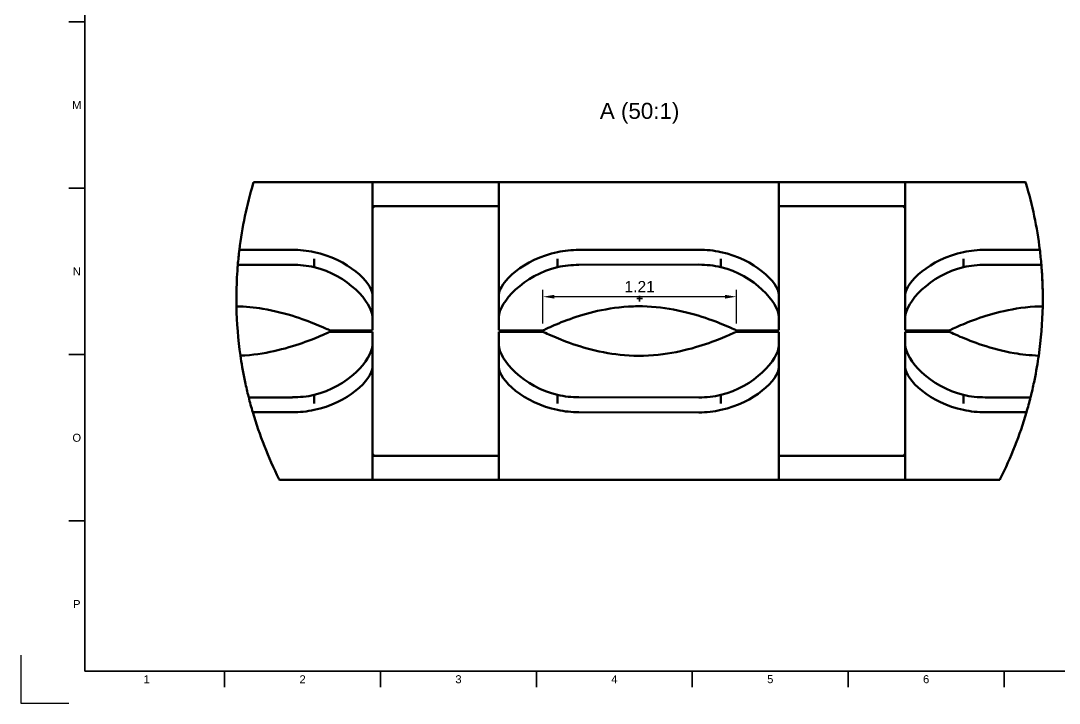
# Model space of a CAD drawing. Header units: millimetres. Extents: x 0 to 1189, y 0 to 841.
# Drawn here: x 0 to 324.5, y 0 to 213.1 of the extents above; entities that cross this region are included whole.
import ezdxf
from ezdxf.enums import TextEntityAlignment as Align

# ---------------------------------------------------------------- set-up
doc = ezdxf.new("R2010")
doc.units = ezdxf.units.MM
doc.header["$LTSCALE"] = 0.75
doc.linetypes.add('CENTER2', pattern=[28.575, 19.05, -3.175, 3.175, -3.175])
for name, color, linetype, lineweight in [('BORDER', 7, 'Continuous', 35), ('FD_Dimensions', 7, 'Continuous', 35), ('Smart Centers', 7, 'CENTER2', 35), ('View Labels', 7, 'Continuous', 35), ('Visible', 7, 'Continuous', 70)]:
    doc.layers.add(name, color=color, linetype=linetype, lineweight=lineweight)
doc.styles.add('FusionTitle', font='Arial.ttf')
doc.styles.get("Standard").update_dxf_attribs({"font": 'Arial.ttf'})
doc.dimstyles.new('Dim-ISO-25', dxfattribs={"dimtxt": 3.5, "dimasz": 3.5, "dimexe": 2.1, "dimexo": 2.1, "dimgap": 1.4, "dimtad": 1, "dimzin": 12, "dimdsep": 46, "dimtxsty": 'Standard', "dimcen": 0, "dimazin": 3, "dimtp": 0.1, "dimtm": 0.1, "dimtfac": 0.714286, "dimtmove": 0, "dimatfit": 3, "dimfxl": 1, "dimtzin": 12, "dimarcsym": 0})

# ---------------------------------------------------------------- blocks, each defined once
blk = doc.blocks.new('ISO_A0_SHEET')
at = {"layer": 'BORDER'}
for p, q in [((20, 831), (20, 10)), ((15, 212.75), (20, 212.75)), ((15, 160.8125), (20, 160.8125)), ((15, 108.875), (20, 108.875)), ((15, 56.9375), (20, 56.9375)), ((20, 10), (1179, 10)), ((63.708337, 10), (63.708337, 5)), ((112.41667, 10), (112.41667, 5)), ((161.125003, 10), (161.125003, 5)), ((209.833336, 10), (209.833336, 5)), ((258.541669, 10), (258.541669, 5)), ((307.250002, 10), (307.250002, 5))]:
    blk.add_line(p, q, dxfattribs=at)
at = {"layer": 'Defpoints'}
for p, q in [((0, 15), (0, 0)), ((0, 0), (15, 0))]:
    blk.add_line(p, q, dxfattribs=at)
at = {"layer": 'BORDER', "style": 'FusionTitle'}
for s, p in [('M', (17.5, 186.78125)), ('N', (17.5, 134.84375)), ('O', (17.5, 82.90625)), ('P', (17.5, 30.96875)), ('1', (39.35417, 7.5)), ('2', (88.062503, 7.5)), ('3', (136.770836, 7.5)), ('4', (185.479169, 7.5)), ('5', (234.187502, 7.5)), ('6', (282.895835, 7.5))]:
    blk.add_text(s, height=2.5, dxfattribs=at).set_placement(p, align=Align.MIDDLE)
blk = doc.blocks.new('*U38')
at = {"layer": 'Smart Centers', "color": 0, "linetype": 'Continuous', "ltscale": 0.75, "transparency": 16777216}
for p, q in [((-0.892969, 0), (0.892969, 0)), ((0, -0.892969), (0, 0.892969))]:
    blk.add_line(p, q, dxfattribs=at)
blk = doc.blocks.new('*D117')
at = {"layer": 'Defpoints', "color": 0, "transparency": 16777216}
for p in [(163.168486, 126.953826), (163.168486, 116.453826), (223.584301, 116.453826)]:
    blk.add_point(p, dxfattribs=at)
at = {"layer": 'FD_Dimensions', "color": 0, "lineweight": -2, "transparency": 16777216}
for p, q in [((163.168486, 118.553826), (163.168486, 129.053826)), ((220.084301, 126.953826), (166.668486, 126.953826)), ((223.584301, 118.553826), (223.584301, 129.053826))]:
    blk.add_line(p, q, dxfattribs=at)
at = {"layer": 'FD_Dimensions', "color": 0, "transparency": 16777216}
for points in [[(166.668486, 127.537159), (166.668486, 126.370492), (163.168486, 126.953826)], [(220.084301, 127.537159), (220.084301, 126.370492), (223.584301, 126.953826)]]:
    blk.add_solid(points, dxfattribs=at)
at = {"layer": 'FD_Dimensions', "color": 0, "transparency": 16777216, "insert": (193.376393, 130.110988), "char_height": 3.5, "attachment_point": 5}
blk.add_mtext('1.21', dxfattribs=at)

msp = doc.modelspace()

# ---------------------------------------------------------------- linework, layer by layer
at = {"layer": 'Visible'}
for p, q in [((109.862, 162.749), (72.747, 162.749)), ((109.862, 162.749), (72.747, 162.749)), ((149.362, 162.749), (109.862, 162.749)), ((149.362, 162.749), (109.862, 162.749)), ((109.862, 162.388), (109.862, 127.486)), ((109.862, 162.388), (109.862, 127.486)), ((236.862, 162.749), (149.362, 162.749)), ((236.862, 162.749), (149.362, 162.749)), ((149.362, 127.472), (149.362, 162.388)), ((149.362, 127.472), (149.362, 162.388)), ((276.362, 162.749), (236.862, 162.749)), ((276.362, 162.749), (236.862, 162.749)), ((236.862, 162.388), (236.862, 127.501)), ((236.862, 162.388), (236.862, 127.501)), ((313.967, 162.749), (276.362, 162.749)), ((313.967, 162.749), (276.362, 162.749)), ((276.362, 127.486), (276.362, 162.388)), ((276.362, 127.486), (276.362, 162.388)), ((149.362, 155.249), (109.862, 155.249)), ((149.362, 155.249), (109.862, 155.249)), ((276.362, 155.249), (236.862, 155.249)), ((276.362, 155.249), (236.862, 155.249)), ((84.862, 141.612), (68.305, 141.612)), ((84.862, 141.612), (68.305, 141.612)), ((211.9, 141.644), (174.396, 141.579)), ((211.9, 141.644), (174.396, 141.579)), ((318.408, 141.612), (301.362, 141.612)), ((318.408, 141.612), (301.362, 141.612)), ((84.862, 136.932), (67.823, 136.932)), ((84.862, 136.932), (67.823, 136.932)), ((91.646, 136.199), (91.646, 138.82)), ((91.646, 136.199), (91.646, 138.82)), ((167.726, 138.82), (167.726, 136.199)), ((167.726, 138.82), (167.726, 136.199)), ((211.9, 136.965), (174.396, 136.9)), ((211.9, 136.965), (174.396, 136.9)), ((218.79, 136.199), (218.79, 138.82)), ((218.79, 136.199), (218.79, 138.82)), ((294.578, 138.82), (294.578, 136.199)), ((294.578, 138.82), (294.578, 136.199)), ((318.89, 136.933), (301.362, 136.933)), ((318.89, 136.933), (301.362, 136.933)), ((109.862, 127.486), (109.862, 120.575)), ((109.862, 127.486), (109.862, 120.575)), ((149.362, 127.472), (149.362, 120.558)), ((149.362, 127.472), (149.362, 120.558)), ((236.862, 127.501), (236.862, 120.593)), ((236.862, 127.501), (236.862, 120.593)), ((276.362, 127.486), (276.362, 120.575)), ((276.362, 127.486), (276.362, 120.575)), ((194.241, 123.953), (192.055, 123.953)), ((319.31, 123.953), (319.056, 123.953)), ((96.584, 116.454), (98.862, 116.454)), ((96.584, 116.454), (98.862, 116.454)), ((98.862, 116.009), (96.584, 116.009)), ((98.862, 116.009), (96.584, 116.009)), ((98.862, 116.453), (98.862, 116.454)), ((98.862, 116.453), (98.862, 116.454)), ((109.862, 116.453), (98.862, 116.453)), ((109.862, 116.453), (98.862, 116.453)), ((98.862, 116.01), (109.862, 116.01)), ((98.862, 116.009), (98.862, 116.01)), ((98.862, 116.01), (109.862, 116.01)), ((109.612, 116.01), (109.612, 116.453)), ((109.612, 116.01), (109.612, 116.453)), ((160.362, 116.453), (149.362, 116.453)), ((160.362, 116.453), (149.362, 116.453)), ((149.362, 116.01), (160.362, 116.01)), ((149.362, 116.01), (160.362, 116.01)), ((160.362, 116.454), (163.168, 116.454)), ((160.362, 116.454), (160.362, 116.453)), ((160.362, 116.454), (163.168, 116.454)), ((160.362, 116.01), (160.362, 116.009)), ((160.362, 116.01), (160.362, 116.009)), ((163.168, 116.009), (160.362, 116.009)), ((163.168, 116.009), (160.362, 116.009)), ((223.584, 116.454), (225.862, 116.454)), ((223.584, 116.454), (225.862, 116.454)), ((225.862, 116.009), (223.584, 116.009)), ((225.862, 116.009), (223.584, 116.009)), ((225.862, 116.453), (225.862, 116.454)), ((225.862, 116.453), (225.862, 116.454)), ((236.862, 116.453), (225.862, 116.453)), ((236.862, 116.453), (225.862, 116.453)), ((225.862, 116.01), (236.862, 116.01)), ((225.862, 116.009), (225.862, 116.01)), ((225.862, 116.01), (236.862, 116.01)), ((287.362, 116.453), (276.362, 116.453)), ((287.362, 116.453), (276.362, 116.453)), ((276.362, 116.01), (287.362, 116.01)), ((276.362, 116.01), (287.362, 116.01)), ((276.612, 116.453), (276.612, 116.01)), ((276.612, 116.453), (276.612, 116.01)), ((287.362, 116.454), (290.168, 116.454)), ((287.362, 116.454), (287.362, 116.453)), ((287.362, 116.454), (290.168, 116.454)), ((287.362, 116.01), (287.362, 116.009)), ((287.362, 116.01), (287.362, 116.009)), ((290.168, 116.009), (287.362, 116.009)), ((290.168, 116.009), (287.362, 116.009)), ((109.862, 104.977), (109.862, 111.888)), ((109.862, 104.977), (109.862, 111.888)), ((149.362, 104.991), (149.362, 111.905)), ((149.362, 104.991), (149.362, 111.905)), ((236.862, 104.961), (236.862, 111.87)), ((236.862, 104.961), (236.862, 111.87)), ((276.362, 104.976), (276.362, 111.888)), ((276.362, 104.976), (276.362, 111.888)), ((192.054, 108.51), (194.242, 108.51)), ((109.862, 70.075), (109.862, 104.977)), ((109.862, 70.075), (109.862, 104.977)), ((149.362, 104.991), (149.362, 70.075)), ((149.362, 70.075), (149.362, 104.991)), ((236.862, 70.075), (236.862, 104.961)), ((236.862, 70.075), (236.862, 104.961)), ((276.362, 104.976), (276.362, 70.075)), ((276.362, 70.075), (276.362, 104.976)), ((84.862, 95.53), (71.214, 95.53)), ((84.862, 95.53), (71.214, 95.53)), ((91.646, 96.264), (91.646, 93.643)), ((91.646, 93.643), (91.646, 96.264)), ((167.726, 93.643), (167.726, 96.264)), ((167.726, 96.264), (167.726, 93.643)), ((211.9, 95.498), (174.396, 95.563)), ((211.9, 95.498), (174.396, 95.563)), ((218.79, 96.264), (218.79, 93.643)), ((218.79, 93.643), (218.79, 96.264)), ((294.578, 93.643), (294.578, 96.264)), ((294.578, 96.264), (294.578, 93.643)), ((315.5, 95.53), (301.362, 95.53)), ((315.5, 95.53), (301.362, 95.53)), ((211.9, 90.819), (174.396, 90.884)), ((211.9, 90.819), (174.396, 90.884)), ((84.862, 90.851), (72.491, 90.851)), ((84.862, 90.851), (72.491, 90.851)), ((314.222, 90.851), (301.362, 90.851)), ((314.222, 90.851), (301.362, 90.851)), ((149.362, 77.214), (109.862, 77.214)), ((149.362, 77.214), (109.862, 77.214)), ((276.362, 77.214), (236.862, 77.214)), ((276.362, 77.214), (236.862, 77.214)), ((109.862, 69.714), (80.84, 69.714)), ((109.862, 69.714), (80.84, 69.714)), ((149.362, 69.714), (109.862, 69.714)), ((149.362, 69.714), (109.862, 69.714)), ((236.862, 69.714), (149.362, 69.714)), ((236.862, 69.714), (149.362, 69.714)), ((276.362, 69.714), (236.862, 69.714)), ((276.362, 69.714), (236.862, 69.714)), ((305.873, 69.714), (276.362, 69.714)), ((305.873, 69.714), (276.362, 69.714))]:
    msp.add_line(p, q, dxfattribs=at)
at = {"layer": 'Visible', "extrusion": (0, 0, -1)}
for start, end in [(351.86949, 358.89843), (351.86949, 358.89843), (181.10001, 188.13827), (181.10001, 188.13827)]:
    msp.add_arc((-193.357, 126.372), 125.977, start, end, dxfattribs=at)
for centre, major_axis, ratio, start_param, end_param in [((193.357, 126.372), (89.079, 89.079), 0.9999998, 4.0482627, 4.2169336), ((193.357, 126.372), (89.079, 89.079), 0.9999998, 4.0482627, 4.2169336), ((193.357, 126.372), (89.079, 89.079), 0.9999998, 0.4954551, 0.6641262), ((193.357, 126.372), (89.079, 89.079), 0.9999998, 0.4954551, 0.6641262), ((193.357, 126.372), (89.079, 89.079), 0.9999998, 4.0109216, 4.0482627), ((193.357, 126.372), (89.079, 89.079), 0.9999998, 4.0109216, 4.0482627), ((193.357, 126.372), (89.079, 89.079), 0.9999999, 0.6641261, 0.7014673), ((193.357, 126.372), (89.079, 89.079), 0.9999999, 0.6641261, 0.7014673), ((193.357, 126.372), (89.079, 89.079), 0.9999999, 4.0050833, 4.0109216), ((193.357, 126.372), (89.079, 89.079), 0.9999999, 4.0050833, 4.0109216), ((193.357, 126.372), (89.079, 89.079), 0.9999999, 0.7014673, 0.7073054), ((193.357, 126.372), (89.079, 89.079), 0.9999999, 0.7014673, 0.7073054), ((193.357, 126.372), (-89.079, 89.079), 0.9999999, 5.2504571, 5.2564543), ((193.357, 126.372), (-89.079, 89.079), 0.9999998, 5.2504571, 5.2564543), ((193.357, 126.372), (-89.079, 89.079), 0.9999998, 5.2119521, 5.2504571), ((193.357, 126.372), (-89.079, 89.079), 0.9999998, 5.2119521, 5.2504571), ((84.862, 115.069), (-25, 0), 0.7815205, 4.4375891, 4.7123896), ((84.862, 115.069), (-25, 0), 0.7815205, 4.4375891, 4.7123896), ((174.362, 115.101), (-25, 0), 0.7815205, 4.7110224, 4.9810524), ((174.362, 115.101), (-25, 0), 0.7815205, 4.7110224, 4.9810524), ((211.862, 115.036), (-25, 0), 0.7815205, 4.4315837, 4.7108725), ((211.862, 115.036), (-25, 0), 0.7815205, 4.4315837, 4.7108725), ((301.362, 115.068), (-25, 0), 0.7815205, -1.5707951, -1.296001), ((301.362, 115.068), (-25, 0), 0.7815205, -1.5707951, -1.296001), ((193.357, 126.372), (-89.079, 89.079), 0.9999999, 2.6035247, 2.6420297), ((193.357, 126.372), (-89.079, 89.079), 0.9999999, 2.6035247, 2.6420297), ((193.357, 126.372), (-89.079, 89.079), 0.9999999, 2.5975276, 2.6035247), ((193.357, 126.372), (-89.079, 89.079), 0.9999999, 2.5975276, 2.6035247), ((84.862, 110.389), (-25, 0), 0.7815205, 4.4375891, 4.7123896), ((84.862, 110.389), (-25, 0), 0.7815205, 4.4375891, 4.7123896), ((174.362, 110.422), (-25, 0), 0.7815205, 4.7110224, 4.9810524), ((211.862, 110.357), (-25, 0), 0.7815205, 4.4315837, 4.7108725), ((211.862, 110.357), (-25, 0), 0.7815205, 4.4315837, 4.7108725), ((301.362, 110.389), (-25, 0), 0.7815205, -1.5707951, -1.296001), ((193.357, 126.372), (-89.079, 89.079), 0.9999998, 5.034511, 5.211952), ((193.357, 126.372), (-89.079, 89.079), 0.9999998, 5.034511, 5.211952), ((193.357, 126.372), (-89.079, 89.079), 0.9999998, 2.6420297, 2.8194709), ((193.357, 126.372), (-89.079, 89.079), 0.9999998, 2.6420297, 2.8194709)]:
    msp.add_ellipse(centre, major_axis=major_axis, ratio=ratio, start_param=start_param, end_param=end_param, dxfattribs=at)
at = {"layer": 'Visible'}
for centre, major_axis, start_param, end_param in [((84.862, 122.074), (25, 0), 1.2959964, 1.5707969), ((84.862, 122.074), (25, 0), 1.2959964, 1.5707969), ((174.362, 122.041), (25, 0), 1.5694297, 1.8394598), ((174.362, 122.041), (25, 0), 1.5694297, 1.8394598), ((211.862, 122.106), (25, 0), 1.2899911, 1.5692798), ((211.862, 122.106), (25, 0), 1.2899911, 1.5692798), ((301.362, 122.074), (25, 0), 1.5707976, 1.8455917), ((301.362, 122.074), (25, 0), 1.5707976, 1.8455917), ((84.862, 117.394), (25, 0), 1.2959964, 1.5707969), ((84.862, 117.394), (25, 0), 1.2959964, 1.5707969), ((174.362, 117.362), (25, 0), 1.5694297, 1.8394598), ((174.362, 117.362), (25, 0), 1.5694297, 1.8394598), ((211.862, 117.427), (25, 0), 1.2899911, 1.5692798), ((211.862, 117.427), (25, 0), 1.2899911, 1.5692798), ((301.362, 117.395), (25, 0), 1.5707976, 1.8455917), ((301.362, 117.395), (25, 0), 1.5707976, 1.8455917), ((174.362, 110.422), (-25, 0), 1.3021329, 1.5721629), ((301.362, 110.389), (-25, 0), 1.296001, 1.5707951)]:
    msp.add_ellipse(centre, major_axis=major_axis, ratio=0.7815205, start_param=start_param, end_param=end_param, dxfattribs=at)
for points in [[(72.638, 162.388), (72.711, 162.632), (72.747, 162.749), (72.747, 162.749)], [(72.638, 162.388), (72.711, 162.632), (72.747, 162.749), (72.747, 162.749)], [(109.862, 162.749), (109.862, 162.749), (109.862, 162.628), (109.862, 162.388)], [(109.862, 162.749), (109.862, 162.749), (109.862, 162.628), (109.862, 162.388)], [(149.362, 162.388), (149.362, 162.628), (149.362, 162.749), (149.362, 162.749)], [(149.362, 162.388), (149.362, 162.628), (149.362, 162.749), (149.362, 162.749)], [(236.862, 162.749), (236.862, 162.749), (236.862, 162.628), (236.862, 162.388)], [(236.862, 162.749), (236.862, 162.749), (236.862, 162.628), (236.862, 162.388)], [(276.362, 162.388), (276.362, 162.628), (276.362, 162.749), (276.362, 162.749)], [(276.362, 162.388), (276.362, 162.628), (276.362, 162.749), (276.362, 162.749)], [(313.967, 162.749), (313.967, 162.749), (314.002, 162.632), (314.075, 162.388)], [(313.967, 162.749), (313.967, 162.749), (314.002, 162.632), (314.075, 162.388)], [(109.862, 127.486), (109.862, 131.395), (102.041, 138.745), (91.646, 140.879)], [(109.862, 127.486), (109.862, 131.395), (102.041, 138.745), (91.646, 140.879)], [(167.726, 140.879), (157.264, 138.781), (149.362, 131.39), (149.362, 127.472)], [(167.726, 140.879), (157.264, 138.781), (149.362, 131.39), (149.362, 127.472)], [(236.862, 127.501), (236.862, 131.4), (229.119, 138.709), (218.79, 140.879)], [(236.862, 127.501), (236.862, 131.4), (229.119, 138.709), (218.79, 140.879)], [(294.578, 140.879), (284.184, 138.745), (276.362, 131.395), (276.362, 127.486)], [(294.578, 140.879), (284.184, 138.745), (276.362, 131.395), (276.362, 127.486)], [(109.862, 120.575), (109.862, 125.135), (102.041, 133.71), (91.646, 136.199)], [(109.862, 120.575), (109.862, 125.135), (102.041, 133.71), (91.646, 136.199)], [(167.726, 136.199), (157.264, 133.753), (149.362, 125.13), (149.362, 120.558)], [(167.726, 136.199), (157.264, 133.753), (149.362, 125.13), (149.362, 120.558)], [(236.862, 120.593), (236.862, 125.141), (229.119, 133.669), (218.79, 136.199)], [(236.862, 120.593), (236.862, 125.141), (229.119, 133.669), (218.79, 136.199)], [(294.578, 136.199), (284.184, 133.71), (276.362, 125.135), (276.362, 120.575)], [(294.578, 136.199), (284.184, 133.71), (276.362, 125.135), (276.362, 120.575)], [(319.326, 125.037), (319.319, 124.385), (319.312, 124.037), (319.31, 123.967)], [(109.862, 116.47), (109.862, 116.479), (109.862, 117.864), (109.862, 120.575)], [(109.862, 116.47), (109.862, 116.479), (109.862, 117.864), (109.862, 120.575)], [(149.362, 120.558), (149.362, 117.858), (149.362, 116.479), (149.362, 116.47)], [(149.362, 120.558), (149.362, 117.858), (149.362, 116.479), (149.362, 116.47)], [(236.862, 116.47), (236.862, 116.479), (236.862, 117.87), (236.862, 120.593)], [(236.862, 116.47), (236.862, 116.479), (236.862, 117.87), (236.862, 120.593)], [(276.362, 120.575), (276.362, 117.864), (276.362, 116.479), (276.362, 116.47)], [(276.362, 120.575), (276.362, 117.864), (276.362, 116.479), (276.362, 116.47)], [(109.862, 115.993), (109.862, 115.984), (109.862, 114.599), (109.862, 111.888)], [(109.862, 115.993), (109.862, 115.984), (109.862, 114.599), (109.862, 111.888)], [(149.362, 111.905), (149.362, 114.605), (149.362, 115.984), (149.362, 115.993)], [(149.362, 111.905), (149.362, 114.605), (149.362, 115.984), (149.362, 115.993)], [(236.862, 115.993), (236.862, 115.984), (236.862, 114.593), (236.862, 111.87)], [(236.862, 115.993), (236.862, 115.984), (236.862, 114.593), (236.862, 111.87)], [(276.362, 111.888), (276.362, 114.599), (276.362, 115.984), (276.362, 115.993)], [(276.362, 111.888), (276.362, 114.599), (276.362, 115.984), (276.362, 115.993)], [(109.862, 111.888), (109.862, 107.328), (102.041, 98.753), (91.646, 96.264)], [(109.862, 111.888), (109.862, 107.328), (102.041, 98.753), (91.646, 96.264)], [(167.726, 96.264), (157.264, 98.71), (149.362, 107.333), (149.362, 111.905)], [(167.726, 96.264), (157.264, 98.71), (149.362, 107.333), (149.362, 111.905)], [(236.862, 111.87), (236.862, 107.322), (229.119, 98.794), (218.79, 96.264)], [(236.862, 111.87), (236.862, 107.322), (229.119, 98.794), (218.79, 96.264)], [(294.578, 96.264), (284.184, 98.753), (276.362, 107.328), (276.362, 111.888)], [(294.578, 96.264), (284.184, 98.753), (276.362, 107.328), (276.362, 111.888)], [(109.862, 104.977), (109.862, 101.068), (102.041, 93.718), (91.646, 91.584)], [(109.862, 104.977), (109.862, 101.068), (102.041, 93.718), (91.646, 91.584)], [(167.726, 91.584), (157.264, 93.682), (149.362, 101.073), (149.362, 104.991)], [(149.362, 104.991), (149.362, 101.073), (157.264, 93.682), (167.726, 91.584)], [(236.862, 104.961), (236.862, 101.063), (229.119, 93.754), (218.79, 91.584)], [(236.862, 104.961), (236.862, 101.063), (229.119, 93.754), (218.79, 91.584)], [(294.578, 91.584), (284.184, 93.718), (276.362, 101.068), (276.362, 104.976)], [(276.362, 104.976), (276.362, 101.068), (284.184, 93.718), (294.578, 91.584)], [(80.84, 69.714), (80.84, 69.714), (80.78, 69.831), (80.659, 70.075)], [(80.84, 69.714), (80.84, 69.714), (80.78, 69.832), (80.659, 70.075)], [(109.862, 69.714), (109.862, 69.714), (109.862, 69.835), (109.862, 70.075)], [(109.862, 69.714), (109.862, 69.714), (109.862, 69.835), (109.862, 70.075)], [(149.362, 70.075), (149.362, 69.835), (149.362, 69.714), (149.362, 69.714)], [(149.362, 70.075), (149.362, 69.835), (149.362, 69.714), (149.362, 69.714)], [(236.862, 69.714), (236.862, 69.714), (236.862, 69.835), (236.862, 70.075)], [(236.862, 69.714), (236.862, 69.714), (236.862, 69.835), (236.862, 70.075)], [(276.362, 70.075), (276.362, 69.835), (276.362, 69.714), (276.362, 69.714)], [(276.362, 70.075), (276.362, 69.835), (276.362, 69.714), (276.362, 69.714)], [(306.054, 70.075), (305.933, 69.831), (305.873, 69.714), (305.873, 69.714)], [(306.054, 70.075), (305.933, 69.832), (305.873, 69.714), (305.873, 69.714)]]:
    msp.add_open_spline(points, degree=3, dxfattribs=at)
for points, knots in [([(110.858, 155.249), (110.5, 155.249), (110.201, 155.077), (109.948, 154.601), (109.902, 154.487), (109.862, 154.361)], [0.0740200226, 0.0740200226, 0.0740200226, 0.0740200226, 0.0798153566, 0.0798153566, 0.0813517095, 0.0813517095, 0.0813517095, 0.0813517095]), ([(110.858, 155.249), (110.5, 155.249), (110.201, 155.077), (109.948, 154.601), (109.902, 154.487), (109.862, 154.361)], [0.0740200226, 0.0740200226, 0.0740200226, 0.0740200226, 0.0798153566, 0.0798153566, 0.0813517095, 0.0813517095, 0.0813517095, 0.0813517095]), ([(276.362, 154.367), (276.322, 154.491), (276.277, 154.603), (276.026, 155.077), (275.728, 155.249), (275.37, 155.249)], [0.0640750477, 0.0640750477, 0.0640750477, 0.0640750477, 0.0655854301, 0.0655854301, 0.0713798201, 0.0713798201, 0.0713798201, 0.0713798201]), ([(276.362, 154.367), (276.322, 154.491), (276.277, 154.603), (276.026, 155.077), (275.728, 155.249), (275.37, 155.249)], [0.0640750477, 0.0640750477, 0.0640750477, 0.0640750477, 0.0655854301, 0.0655854301, 0.0713798201, 0.0713798201, 0.0713798201, 0.0713798201]), ([(67.403, 123.95), (67.36, 126.224), (67.372, 128.959), (67.562, 133.262), (67.646, 134.689), (67.764, 136.199)], [0.389151646, 0.389151646, 0.389151646, 0.389151646, 0.414298098, 0.414298098, 0.425579806, 0.425579806, 0.425579806, 0.425579806]), ([(67.403, 123.95), (67.36, 126.224), (67.372, 128.959), (67.562, 133.262), (67.646, 134.689), (67.764, 136.199)], [0.389152628, 0.389152628, 0.389152628, 0.389152628, 0.41429908, 0.41429908, 0.425580789, 0.425580789, 0.425580789, 0.425580789]), ([(319.31, 123.958), (319.313, 124.038), (319.347, 125.171), (319.312, 129.503), (319.229, 132.607), (318.949, 136.2)], [0.286066634, 0.286066634, 0.286066634, 0.286066634, 0.318765628, 0.318765628, 0.349987091, 0.349987091, 0.349987091, 0.349987091]), ([(318.949, 136.199), (319.067, 134.689), (319.152, 133.262), (319.342, 128.963), (319.354, 126.231), (319.31, 123.958)], [0.244164434, 0.244164434, 0.244164434, 0.244164434, 0.255446142, 0.255446142, 0.280563992, 0.280563992, 0.280563992, 0.280563992]), ([(318.949, 136.199), (319.067, 134.689), (319.152, 133.262), (319.342, 128.963), (319.354, 126.231), (319.31, 123.958)], [0.244164434, 0.244164434, 0.244164434, 0.244164434, 0.255446142, 0.255446142, 0.280563992, 0.280563992, 0.280563992, 0.280563992]), ([(67.403, 123.95), (70.202, 123.887), (72.963, 123.611), (79.339, 122.564), (82.825, 121.647), (88.734, 119.754), (91.21, 118.785), (94.24, 117.517), (95.151, 117.109), (96.032, 116.709), (96.243, 116.612), (96.506, 116.49), (96.573, 116.459), (96.584, 116.454)], [0.091338524, 0.091338524, 0.091338524, 0.091338524, 0.106414688, 0.106414688, 0.127409313, 0.127409313, 0.147387453, 0.147387453, 0.160023988, 0.160023988, 0.165878376, 0.165878376, 0.171050284, 0.171050284, 0.171050284, 0.171050284]), ([(67.403, 123.95), (70.202, 123.883), (72.963, 123.611), (79.339, 122.564), (82.825, 121.647), (88.734, 119.754), (91.21, 118.785), (94.24, 117.517), (95.151, 117.109), (96.032, 116.709), (96.243, 116.612), (96.506, 116.49), (96.573, 116.459), (96.584, 116.454)], [0.091338524, 0.091338524, 0.091338524, 0.091338524, 0.106414688, 0.106414688, 0.127409313, 0.127409313, 0.147387453, 0.147387453, 0.160023988, 0.160023988, 0.165878376, 0.165878376, 0.171050284, 0.171050284, 0.171050284, 0.171050284]), ([(163.168, 116.454), (163.185, 116.462), (163.331, 116.532), (163.979, 116.838), (164.588, 117.123), (166.887, 118.149), (169.015, 119.056), (174.117, 120.876), (177.044, 121.781), (183.53, 123.232), (187.299, 123.808), (195.217, 124.056), (199.004, 123.768), (206.325, 122.567), (209.812, 121.65), (215.724, 119.758), (218.202, 118.788), (221.235, 117.519), (222.147, 117.111), (223.031, 116.71), (223.242, 116.612), (223.506, 116.49), (223.574, 116.459), (223.584, 116.454)], [0, 0, 0, 0, 0.00886065, 0.00886065, 0.0210253, 0.0210253, 0.04290671, 0.04290671, 0.06404092, 0.06404092, 0.08597522, 0.08597522, 0.10640386, 0.10640386, 0.12740436, 0.12740436, 0.1473898, 0.1473898, 0.16003994, 0.16003994, 0.16590914, 0.16590914, 0.17109228, 0.17109228, 0.17109228, 0.17109228]), ([(163.168, 116.454), (163.185, 116.462), (163.331, 116.532), (163.979, 116.838), (164.588, 117.123), (166.887, 118.149), (169.015, 119.056), (174.117, 120.876), (177.044, 121.781), (183.53, 123.232), (187.299, 123.808), (195.217, 124.056), (199.004, 123.768), (206.325, 122.567), (209.812, 121.65), (215.724, 119.758), (218.202, 118.788), (221.235, 117.519), (222.147, 117.111), (223.031, 116.71), (223.242, 116.612), (223.506, 116.49), (223.574, 116.459), (223.584, 116.454)], [0, 0, 0, 0, 0.00886065, 0.00886065, 0.0210253, 0.0210253, 0.04290671, 0.04290671, 0.06404092, 0.06404092, 0.08597522, 0.08597522, 0.10640386, 0.10640386, 0.12740436, 0.12740436, 0.1473898, 0.1473898, 0.16003994, 0.16003994, 0.16590914, 0.16590914, 0.17109228, 0.17109228, 0.17109228, 0.17109228]), ([(290.168, 116.454), (290.184, 116.461), (290.33, 116.531), (290.977, 116.837), (291.585, 117.122), (293.882, 118.147), (296.008, 119.053), (301.107, 120.873), (304.033, 121.778), (310.516, 123.23), (314.285, 123.806), (318.693, 123.946), (319.002, 123.953), (319.31, 123.958)], [0, 0, 0, 0, 0.008858848, 0.008858848, 0.02101613, 0.02101613, 0.042892581, 0.042892581, 0.064022318, 0.064022318, 0.085959475, 0.085959475, 0.087612742, 0.087612742, 0.087612742, 0.087612742]), ([(290.168, 116.454), (290.184, 116.461), (290.33, 116.531), (290.977, 116.837), (291.585, 117.122), (293.882, 118.147), (296.008, 119.053), (301.107, 120.873), (304.033, 121.778), (310.516, 123.23), (314.285, 123.806), (318.693, 123.946), (319.002, 123.953), (319.31, 123.958)], [0, 0, 0, 0, 0.008858848, 0.008858848, 0.02101613, 0.02101613, 0.042892581, 0.042892581, 0.064022318, 0.064022318, 0.085959475, 0.085959475, 0.087612742, 0.087612742, 0.087612742, 0.087612742]), ([(96.584, 116.009), (96.568, 116.001), (96.417, 115.931), (95.75, 115.625), (95.124, 115.34), (92.761, 114.313), (90.577, 113.407), (85.352, 111.581), (82.339, 110.668), (75.962, 109.268), (72.443, 108.724), (68.646, 108.555)], [0, 0, 0, 0, 0.008857695, 0.008857695, 0.021049914, 0.021049914, 0.043080393, 0.043080393, 0.064638239, 0.064638239, 0.085244943, 0.085244943, 0.085244943, 0.085244943]), ([(96.584, 116.009), (96.568, 116.001), (96.417, 115.931), (95.75, 115.625), (95.124, 115.34), (92.761, 114.313), (90.577, 113.407), (85.352, 111.581), (82.339, 110.668), (75.962, 109.268), (72.443, 108.725), (68.646, 108.555)], [0, 0, 0, 0, 0.008857695, 0.008857695, 0.021049914, 0.021049914, 0.043080393, 0.043080393, 0.064638239, 0.064638239, 0.085244943, 0.085244943, 0.085244943, 0.085244943]), ([(223.584, 116.009), (223.568, 116.002), (223.418, 115.931), (222.752, 115.626), (222.126, 115.341), (219.767, 114.315), (217.585, 113.409), (212.363, 111.584), (209.351, 110.671), (202.688, 109.207), (198.804, 108.627), (190.448, 108.41), (186.675, 108.782), (179.804, 109.958), (176.441, 110.867), (170.715, 112.748), (168.323, 113.711), (165.411, 114.963), (164.541, 115.364), (163.699, 115.757), (163.497, 115.853), (163.244, 115.973), (163.179, 116.004), (163.168, 116.009)], [0, 0, 0, 0, 0.00885589, 0.00885589, 0.02104073, 0.02104073, 0.04306558, 0.04306558, 0.06461838, 0.06461838, 0.08713117, 0.08713117, 0.10938931, 0.10938931, 0.13386677, 0.13386677, 0.15746515, 0.15746515, 0.17236877, 0.17236877, 0.17930591, 0.17930591, 0.18545008, 0.18545008, 0.18545008, 0.18545008]), ([(223.584, 116.009), (223.568, 116.002), (223.418, 115.931), (222.752, 115.626), (222.126, 115.341), (219.767, 114.315), (217.585, 113.409), (212.363, 111.584), (209.351, 110.671), (202.688, 109.207), (198.804, 108.627), (190.448, 108.41), (186.675, 108.782), (179.804, 109.958), (176.441, 110.867), (170.715, 112.748), (168.323, 113.711), (165.411, 114.963), (164.541, 115.364), (163.699, 115.757), (163.497, 115.853), (163.244, 115.973), (163.179, 116.004), (163.168, 116.009)], [0, 0, 0, 0, 0.00885589, 0.00885589, 0.02104073, 0.02104073, 0.04306558, 0.04306558, 0.06461838, 0.06461838, 0.08713117, 0.08713117, 0.10938931, 0.10938931, 0.13386677, 0.13386677, 0.15746515, 0.15746515, 0.17236877, 0.17236877, 0.17930591, 0.17930591, 0.18545008, 0.18545008, 0.18545008, 0.18545008]), ([(318.065, 108.538), (315.293, 108.641), (312.73, 108.944), (306.818, 109.955), (303.454, 110.864), (297.726, 112.744), (295.331, 113.707), (292.415, 114.962), (291.543, 115.363), (290.699, 115.757), (290.497, 115.853), (290.244, 115.973), (290.179, 116.004), (290.168, 116.009)], [0.093643447, 0.093643447, 0.093643447, 0.093643447, 0.109381283, 0.109381283, 0.133871134, 0.133871134, 0.157482953, 0.157482953, 0.172420278, 0.172420278, 0.179369552, 0.179369552, 0.185523444, 0.185523444, 0.185523444, 0.185523444]), ([(318.065, 108.538), (315.293, 108.643), (312.73, 108.944), (306.818, 109.955), (303.454, 110.864), (297.726, 112.744), (295.331, 113.707), (292.415, 114.962), (291.543, 115.363), (290.699, 115.757), (290.497, 115.853), (290.244, 115.973), (290.179, 116.004), (290.168, 116.009)], [0.093643447, 0.093643447, 0.093643447, 0.093643447, 0.109381283, 0.109381283, 0.133871134, 0.133871134, 0.157482953, 0.157482953, 0.172420278, 0.172420278, 0.179369552, 0.179369552, 0.185523444, 0.185523444, 0.185523444, 0.185523444]), ([(71.031, 96.264), (70.637, 97.864), (70.297, 99.378), (69.408, 103.665), (68.964, 106.329), (68.646, 108.555)], [0.272174401, 0.272174401, 0.272174401, 0.272174401, 0.284341986, 0.284341986, 0.309095063, 0.309095063, 0.309095063, 0.309095063]), ([(71.031, 96.264), (70.637, 97.864), (70.297, 99.378), (69.408, 103.665), (68.964, 106.329), (68.646, 108.555)], [0.272174401, 0.272174401, 0.272174401, 0.272174401, 0.284341986, 0.284341986, 0.309095063, 0.309095063, 0.309095063, 0.309095063]), ([(318.065, 108.538), (317.747, 106.316), (317.303, 103.658), (316.416, 99.378), (316.076, 97.864), (315.682, 96.264)], [0.417473244, 0.417473244, 0.417473244, 0.417473244, 0.442163945, 0.442163945, 0.45433153, 0.45433153, 0.45433153, 0.45433153]), ([(318.065, 108.538), (317.747, 106.316), (317.303, 103.658), (316.416, 99.378), (316.076, 97.864), (315.682, 96.264)], [0.417473244, 0.417473244, 0.417473244, 0.417473244, 0.442163945, 0.442163945, 0.45433153, 0.45433153, 0.45433153, 0.45433153]), ([(109.862, 78.102), (109.902, 77.976), (109.948, 77.862), (110.201, 77.386), (110.5, 77.214), (110.858, 77.214)], [0.0155990093, 0.0155990093, 0.0155990093, 0.0155990093, 0.0171353113, 0.0171353113, 0.0229306434, 0.0229306434, 0.0229306434, 0.0229306434]), ([(109.862, 78.102), (109.902, 77.976), (109.948, 77.862), (110.201, 77.386), (110.5, 77.214), (110.858, 77.214)], [0.0155990093, 0.0155990093, 0.0155990093, 0.0155990093, 0.0171353113, 0.0171353113, 0.0229306434, 0.0229306434, 0.0229306434, 0.0229306434]), ([(275.37, 77.214), (275.728, 77.214), (276.026, 77.386), (276.277, 77.86), (276.322, 77.972), (276.362, 78.096)], [0.0255467269, 0.0255467269, 0.0255467269, 0.0255467269, 0.0313411188, 0.0313411188, 0.0328515522, 0.0328515522, 0.0328515522, 0.0328515522]), ([(275.37, 77.214), (275.728, 77.214), (276.026, 77.386), (276.277, 77.86), (276.322, 77.972), (276.362, 78.096)], [0.0255467269, 0.0255467269, 0.0255467269, 0.0255467269, 0.0313411188, 0.0313411188, 0.0328515522, 0.0328515522, 0.0328515522, 0.0328515522])]:
    msp.add_open_spline(points, degree=3, knots=knots, dxfattribs=at)

# ---------------------------------------------------------------- block references
at = {"layer": 'BORDER'}
msp.add_blockref('ISO_A0_SHEET', (0, 0), dxfattribs=at)
at = {"layer": 'Smart Centers', "ltscale": 0.75}
msp.add_blockref('*U38', (193.357, 126.372), dxfattribs=at)

# ---------------------------------------------------------------- texts
at = {"layer": 'View Labels', "insert": (193.357, 180.999), "char_height": 5, "width": 27.10437, "attachment_point": 8}
msp.add_mtext('A (50:1)', dxfattribs=at)

# ---------------------------------------------------------------- dimensions: what is measured, and where the dimension line sits
at = {"layer": 'FD_Dimensions'}
dim = msp.add_aligned_dim(p1=(223.584, 116.454), p2=(163.168, 116.454), distance=-10.5, dimstyle='Dim-ISO-25', override={"dimlfac": 0.02, "dimclrd": 0, "dimclre": 0}, dxfattribs=at)
dim.commit()
dim.dimension.update_dxf_attribs({"geometry": '*D117', "text_midpoint": (193.376, 130.111)})

doc.saveas('drawing.dxf')
